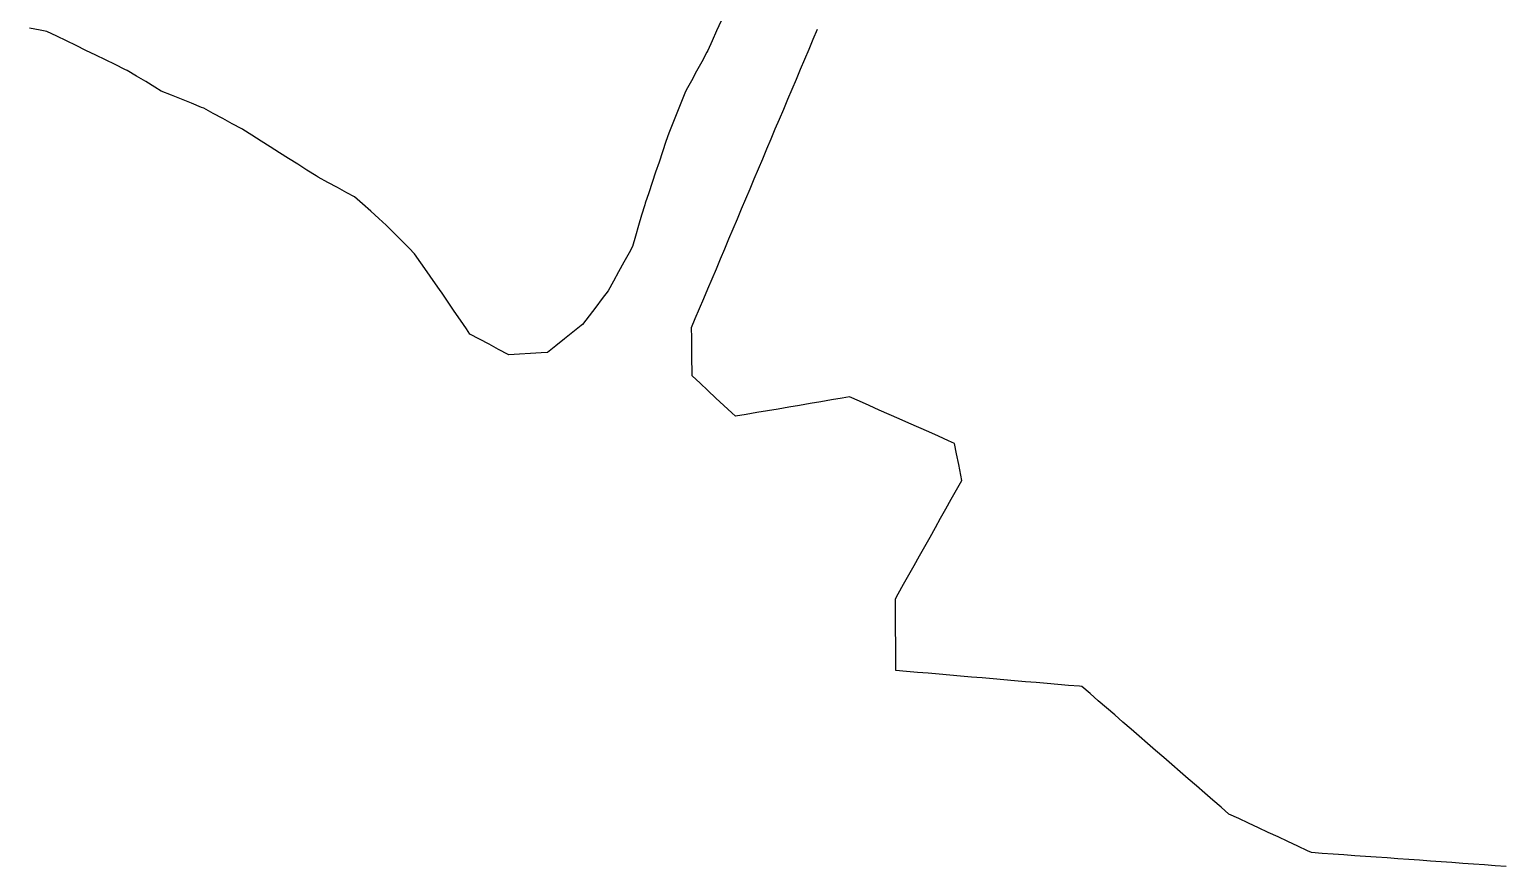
# Model space of a CAD drawing. Header units: millimetres. Extents: x 0 to 2762, y 6 to 2482.
# Drawn here: x 1871.7 to 2007.8, y 1625.6 to 1702.9 of the extents above; entities that cross this region are included whole.
import ezdxf

# ---------------------------------------------------------------- set-up
doc = ezdxf.new("R2010")
doc.units = ezdxf.units.MM
for name, color, linetype in [('ALL_HOLES', 1, 'Continuous'), ('ALL_ISLANDS', 7, 'Continuous'), ('OUTLINE_ISLAND_01', 7, 'Continuous'), ('OUTLINE_ISLAND_01_HOLE_138', 1, 'Continuous')]:
    doc.layers.add(name, color=color, linetype=linetype)

msp = doc.modelspace()

# ---------------------------------------------------------------- linework, layer by layer
at = {"layer": 'ALL_HOLES'}
msp.add_lwpolyline([(1935.5346, 1703.678), (1935.1307, 1702.7632), (1934.7267, 1701.8484), (1934.3228, 1700.9337), (1934.24, 1700.7827), (1933.7591, 1699.9059), (1933.2782, 1699.0291), (1932.7973, 1698.1523), (1932.3164, 1697.2755), (1932.209, 1697.0111), (1931.8326, 1696.0846), (1931.4563, 1695.1582), (1931.0799, 1694.2317), (1930.7035, 1693.3052), (1930.4487, 1692.545), (1930.1309, 1691.5968), (1929.8131, 1690.6486), (1929.4953, 1689.7005), (1929.1775, 1688.7523), (1928.8597, 1687.8042), (1928.5419, 1686.856), (1928.4944, 1686.695), (1928.2117, 1685.7358), (1927.929, 1684.7766), (1927.6463, 1683.8174), (1927.3636, 1682.8582), (1927.0441, 1682.2716), (1926.5658, 1681.3934), (1926.0875, 1680.5152), (1925.6092, 1679.637), (1925.1309, 1678.7588), (1924.579, 1678.0399), (1923.9701, 1677.2467), (1923.3611, 1676.4535), (1922.7522, 1675.6603), (1922.6404, 1675.5701), (1921.8624, 1674.9418), (1921.0844, 1674.3135), (1920.3064, 1673.6852), (1919.5284, 1673.057), (1918.9423, 1673.0233), (1917.9439, 1672.966), (1916.9456, 1672.9087), (1915.9472, 1672.8514), (1915.8951, 1672.8795), (1915.0142, 1673.3529), (1914.1334, 1673.8263), (1913.2525, 1674.2996), (1912.3717, 1674.773), (1912.0547, 1675.2353), (1911.4892, 1676.0601), (1910.9237, 1676.8848), (1910.3582, 1677.7096), (1909.7927, 1678.5344), (1909.552, 1678.8791), (1908.9795, 1679.6991), (1908.4071, 1680.519), (1907.8346, 1681.3389), (1907.2621, 1682.1588), (1906.7448, 1682.6886), (1906.0462, 1683.404), (1905.3475, 1684.1195), (1904.6489, 1684.835), (1903.9611, 1685.448), (1903.2145, 1686.1134), (1902.468, 1686.7787), (1901.7215, 1687.4441), (1901.0184, 1687.8207), (1900.1369, 1688.2929), (1899.2554, 1688.7651), (1898.3739, 1689.2373), (1898.168, 1689.3678), (1897.3233, 1689.903), (1896.4786, 1690.4382), (1895.6338, 1690.9734), (1894.7891, 1691.5086), (1893.9444, 1692.0438), (1893.0997, 1692.579), (1892.255, 1693.1142), (1891.4103, 1693.6495), (1891.3197, 1693.6987), (1890.4409, 1694.176), (1889.5622, 1694.6533), (1888.6835, 1695.1307), (1887.8048, 1695.608), (1887.5949, 1695.6935), (1886.6687, 1696.0706), (1885.7425, 1696.4477), (1884.8163, 1696.8248), (1883.8902, 1697.2019), (1883.304, 1697.5552), (1882.4476, 1698.0715), (1881.5912, 1698.5878), (1880.7348, 1699.1041), (1880.5331, 1699.2023), (1879.634, 1699.6402), (1878.735, 1700.0782), (1877.836, 1700.5161), (1876.937, 1700.954), (1876.038, 1701.3919), (1875.1389, 1701.8298), (1874.2399, 1702.2677), (1873.3409, 1702.7056), (1872.7126, 1702.8192), (1871.7286, 1702.9971)], dxfattribs=at)
at = {"layer": 'ALL_ISLANDS'}
msp.add_lwpolyline([(2007.9671, 1625.6117), (2006.9697, 1625.6832), (2005.9722, 1625.7547), (2004.9748, 1625.8263), (2003.9773, 1625.8978), (2002.9799, 1625.9694), (2001.9825, 1626.0409), (2000.985, 1626.1125), (1999.9876, 1626.184), (1998.9902, 1626.2556), (1997.9927, 1626.3271), (1996.9953, 1626.3986), (1995.9978, 1626.4702), (1995.0004, 1626.5417), (1994.003, 1626.6133), (1993.0055, 1626.6848), (1992.0081, 1626.7564), (1991.0107, 1626.8279), (1990.0132, 1626.8994), (1989.6478, 1627.07), (1988.7416, 1627.4929), (1987.8354, 1627.9158), (1986.9292, 1628.3387), (1986.0231, 1628.7616), (1985.1169, 1629.1845), (1984.2107, 1629.6074), (1983.3045, 1630.0303), (1982.3983, 1630.4531), (1981.6724, 1631.0833), (1980.9172, 1631.7388), (1980.1621, 1632.3944), (1979.4069, 1633.0499), (1978.6517, 1633.7054), (1977.8965, 1634.3609), (1977.1414, 1635.0165), (1976.3862, 1635.672), (1975.631, 1636.3275), (1974.8758, 1636.983), (1974.1207, 1637.6386), (1973.3655, 1638.2941), (1972.6103, 1638.9496), (1971.8552, 1639.6051), (1971.1, 1640.2607), (1970.3448, 1640.9162), (1969.5896, 1641.5717), (1968.8345, 1642.2272), (1968.604, 1642.2471), (1967.6077, 1642.3329), (1966.6114, 1642.4188), (1965.6151, 1642.5046), (1964.6188, 1642.5905), (1963.6225, 1642.6763), (1962.6262, 1642.7622), (1961.6299, 1642.848), (1960.6336, 1642.9339), (1959.6373, 1643.0197), (1958.641, 1643.1056), (1957.6447, 1643.1914), (1956.6483, 1643.2773), (1955.652, 1643.3631), (1954.6557, 1643.4489), (1953.6594, 1643.5348), (1952.6631, 1643.6206), (1951.6668, 1643.7065), (1951.6631, 1644.3275), (1951.6573, 1645.3275), (1951.6514, 1646.3274), (1951.6455, 1647.3274), (1951.6396, 1648.3274), (1951.6337, 1649.3274), (1951.6278, 1650.3274), (1951.8888, 1650.793), (1952.3777, 1651.6653), (1952.8666, 1652.5377), (1953.3554, 1653.41), (1953.8443, 1654.2824), (1954.3332, 1655.1547), (1954.8221, 1656.0271), (1955.311, 1656.8994), (1955.7999, 1657.7717), (1956.2888, 1658.6441), (1956.7777, 1659.5164), (1957.2666, 1660.3888), (1957.7555, 1661.2611), (1957.6614, 1661.7355), (1957.467, 1662.7164), (1957.2725, 1663.6973), (1957.078, 1664.6782), (1956.5298, 1664.921), (1955.6154, 1665.326), (1954.7011, 1665.731), (1953.7868, 1666.136), (1952.8725, 1666.5409), (1951.9581, 1666.9459), (1951.0438, 1667.3509), (1950.1295, 1667.7559), (1949.2152, 1668.1609), (1948.3008, 1668.5659), (1947.3865, 1668.9708), (1946.7204, 1668.8572), (1945.7347, 1668.6891), (1944.7489, 1668.5209), (1943.7632, 1668.3528), (1942.7774, 1668.1847), (1941.7916, 1668.0165), (1940.8059, 1667.8484), (1939.8201, 1667.6802), (1938.8343, 1667.5121), (1937.8486, 1667.344), (1936.8628, 1667.1758), (1936.5201, 1667.497), (1935.7904, 1668.1807), (1935.0607, 1668.8645), (1934.331, 1669.5483), (1933.6013, 1670.232), (1932.8716, 1670.9158), (1932.8657, 1671.3745), (1932.8528, 1672.3744), (1932.8399, 1673.3743), (1932.827, 1674.3743), (1932.8141, 1675.3742), (1933.1596, 1676.1934), (1933.5482, 1677.1148), (1933.9368, 1678.0362), (1934.3254, 1678.9576), (1934.7141, 1679.879), (1935.1027, 1680.8004), (1935.4913, 1681.7218), (1935.8799, 1682.6432), (1936.2685, 1683.5646), (1936.6571, 1684.486), (1937.0457, 1685.4074), (1937.4344, 1686.3288), (1937.823, 1687.2502), (1938.2116, 1688.1716), (1938.6002, 1689.093), (1938.9888, 1690.0144), (1939.3774, 1690.9358), (1939.766, 1691.8572), (1940.1547, 1692.7786), (1940.5433, 1693.7), (1940.9319, 1694.6214), (1941.3205, 1695.5428), (1941.7091, 1696.4642), (1942.0977, 1697.3856), (1942.4863, 1698.307), (1942.8749, 1699.2284), (1943.2636, 1700.1498), (1943.6522, 1701.0712), (1944.0408, 1701.9926), (1944.4294, 1702.914)], dxfattribs=at)
at = {"layer": 'OUTLINE_ISLAND_01'}
msp.add_lwpolyline([(2007.9671, 1625.6117), (2006.9697, 1625.6832), (2005.9722, 1625.7547), (2004.9748, 1625.8263), (2003.9773, 1625.8978), (2002.9799, 1625.9694), (2001.9825, 1626.0409), (2000.985, 1626.1125), (1999.9876, 1626.184), (1998.9902, 1626.2556), (1997.9927, 1626.3271), (1996.9953, 1626.3986), (1995.9978, 1626.4702), (1995.0004, 1626.5417), (1994.003, 1626.6133), (1993.0055, 1626.6848), (1992.0081, 1626.7564), (1991.0107, 1626.8279), (1990.0132, 1626.8994), (1989.6478, 1627.07), (1988.7416, 1627.4929), (1987.8354, 1627.9158), (1986.9292, 1628.3387), (1986.0231, 1628.7616), (1985.1169, 1629.1845), (1984.2107, 1629.6074), (1983.3045, 1630.0303), (1982.3983, 1630.4531), (1981.6724, 1631.0833), (1980.9172, 1631.7388), (1980.1621, 1632.3944), (1979.4069, 1633.0499), (1978.6517, 1633.7054), (1977.8965, 1634.3609), (1977.1414, 1635.0165), (1976.3862, 1635.672), (1975.631, 1636.3275), (1974.8758, 1636.983), (1974.1207, 1637.6386), (1973.3655, 1638.2941), (1972.6103, 1638.9496), (1971.8552, 1639.6051), (1971.1, 1640.2607), (1970.3448, 1640.9162), (1969.5896, 1641.5717), (1968.8345, 1642.2272), (1968.604, 1642.2471), (1967.6077, 1642.3329), (1966.6114, 1642.4188), (1965.6151, 1642.5046), (1964.6188, 1642.5905), (1963.6225, 1642.6763), (1962.6262, 1642.7622), (1961.6299, 1642.848), (1960.6336, 1642.9339), (1959.6373, 1643.0197), (1958.641, 1643.1056), (1957.6447, 1643.1914), (1956.6483, 1643.2773), (1955.652, 1643.3631), (1954.6557, 1643.4489), (1953.6594, 1643.5348), (1952.6631, 1643.6206), (1951.6668, 1643.7065), (1951.6631, 1644.3275), (1951.6573, 1645.3275), (1951.6514, 1646.3274), (1951.6455, 1647.3274), (1951.6396, 1648.3274), (1951.6337, 1649.3274), (1951.6278, 1650.3274), (1951.8888, 1650.793), (1952.3777, 1651.6653), (1952.8666, 1652.5377), (1953.3554, 1653.41), (1953.8443, 1654.2824), (1954.3332, 1655.1547), (1954.8221, 1656.0271), (1955.311, 1656.8994), (1955.7999, 1657.7717), (1956.2888, 1658.6441), (1956.7777, 1659.5164), (1957.2666, 1660.3888), (1957.7555, 1661.2611), (1957.6614, 1661.7355), (1957.467, 1662.7164), (1957.2725, 1663.6973), (1957.078, 1664.6782), (1956.5298, 1664.921), (1955.6154, 1665.326), (1954.7011, 1665.731), (1953.7868, 1666.136), (1952.8725, 1666.5409), (1951.9581, 1666.9459), (1951.0438, 1667.3509), (1950.1295, 1667.7559), (1949.2152, 1668.1609), (1948.3008, 1668.5659), (1947.3865, 1668.9708), (1946.7204, 1668.8572), (1945.7347, 1668.6891), (1944.7489, 1668.5209), (1943.7632, 1668.3528), (1942.7774, 1668.1847), (1941.7916, 1668.0165), (1940.8059, 1667.8484), (1939.8201, 1667.6802), (1938.8343, 1667.5121), (1937.8486, 1667.344), (1936.8628, 1667.1758), (1936.5201, 1667.497), (1935.7904, 1668.1807), (1935.0607, 1668.8645), (1934.331, 1669.5483), (1933.6013, 1670.232), (1932.8716, 1670.9158), (1932.8657, 1671.3745), (1932.8528, 1672.3744), (1932.8399, 1673.3743), (1932.827, 1674.3743), (1932.8141, 1675.3742), (1933.1596, 1676.1934), (1933.5482, 1677.1148), (1933.9368, 1678.0362), (1934.3254, 1678.9576), (1934.7141, 1679.879), (1935.1027, 1680.8004), (1935.4913, 1681.7218), (1935.8799, 1682.6432), (1936.2685, 1683.5646), (1936.6571, 1684.486), (1937.0457, 1685.4074), (1937.4344, 1686.3288), (1937.823, 1687.2502), (1938.2116, 1688.1716), (1938.6002, 1689.093), (1938.9888, 1690.0144), (1939.3774, 1690.9358), (1939.766, 1691.8572), (1940.1547, 1692.7786), (1940.5433, 1693.7), (1940.9319, 1694.6214), (1941.3205, 1695.5428), (1941.7091, 1696.4642), (1942.0977, 1697.3856), (1942.4863, 1698.307), (1942.8749, 1699.2284), (1943.2636, 1700.1498), (1943.6522, 1701.0712), (1944.0408, 1701.9926), (1944.4294, 1702.914)], dxfattribs=at)
at = {"layer": 'OUTLINE_ISLAND_01_HOLE_138'}
msp.add_lwpolyline([(1935.5346, 1703.678), (1935.1307, 1702.7632), (1934.7267, 1701.8484), (1934.3228, 1700.9337), (1934.24, 1700.7827), (1933.7591, 1699.9059), (1933.2782, 1699.0291), (1932.7973, 1698.1523), (1932.3164, 1697.2755), (1932.209, 1697.0111), (1931.8326, 1696.0846), (1931.4563, 1695.1582), (1931.0799, 1694.2317), (1930.7035, 1693.3052), (1930.4487, 1692.545), (1930.1309, 1691.5968), (1929.8131, 1690.6486), (1929.4953, 1689.7005), (1929.1775, 1688.7523), (1928.8597, 1687.8042), (1928.5419, 1686.856), (1928.4944, 1686.695), (1928.2117, 1685.7358), (1927.929, 1684.7766), (1927.6463, 1683.8174), (1927.3636, 1682.8582), (1927.0441, 1682.2716), (1926.5658, 1681.3934), (1926.0875, 1680.5152), (1925.6092, 1679.637), (1925.1309, 1678.7588), (1924.579, 1678.0399), (1923.9701, 1677.2467), (1923.3611, 1676.4535), (1922.7522, 1675.6603), (1922.6404, 1675.5701), (1921.8624, 1674.9418), (1921.0844, 1674.3135), (1920.3064, 1673.6852), (1919.5284, 1673.057), (1918.9423, 1673.0233), (1917.9439, 1672.966), (1916.9456, 1672.9087), (1915.9472, 1672.8514), (1915.8951, 1672.8795), (1915.0142, 1673.3529), (1914.1334, 1673.8263), (1913.2525, 1674.2996), (1912.3717, 1674.773), (1912.0547, 1675.2353), (1911.4892, 1676.0601), (1910.9237, 1676.8848), (1910.3582, 1677.7096), (1909.7927, 1678.5344), (1909.552, 1678.8791), (1908.9795, 1679.6991), (1908.4071, 1680.519), (1907.8346, 1681.3389), (1907.2621, 1682.1588), (1906.7448, 1682.6886), (1906.0462, 1683.404), (1905.3475, 1684.1195), (1904.6489, 1684.835), (1903.9611, 1685.448), (1903.2145, 1686.1134), (1902.468, 1686.7787), (1901.7215, 1687.4441), (1901.0184, 1687.8207), (1900.1369, 1688.2929), (1899.2554, 1688.7651), (1898.3739, 1689.2373), (1898.168, 1689.3678), (1897.3233, 1689.903), (1896.4786, 1690.4382), (1895.6338, 1690.9734), (1894.7891, 1691.5086), (1893.9444, 1692.0438), (1893.0997, 1692.579), (1892.255, 1693.1142), (1891.4103, 1693.6495), (1891.3197, 1693.6987), (1890.4409, 1694.176), (1889.5622, 1694.6533), (1888.6835, 1695.1307), (1887.8048, 1695.608), (1887.5949, 1695.6935), (1886.6687, 1696.0706), (1885.7425, 1696.4477), (1884.8163, 1696.8248), (1883.8902, 1697.2019), (1883.304, 1697.5552), (1882.4476, 1698.0715), (1881.5912, 1698.5878), (1880.7348, 1699.1041), (1880.5331, 1699.2023), (1879.634, 1699.6402), (1878.735, 1700.0782), (1877.836, 1700.5161), (1876.937, 1700.954), (1876.038, 1701.3919), (1875.1389, 1701.8298), (1874.2399, 1702.2677), (1873.3409, 1702.7056), (1872.7126, 1702.8192), (1871.7286, 1702.9971)], dxfattribs=at)

doc.saveas('drawing.dxf')
